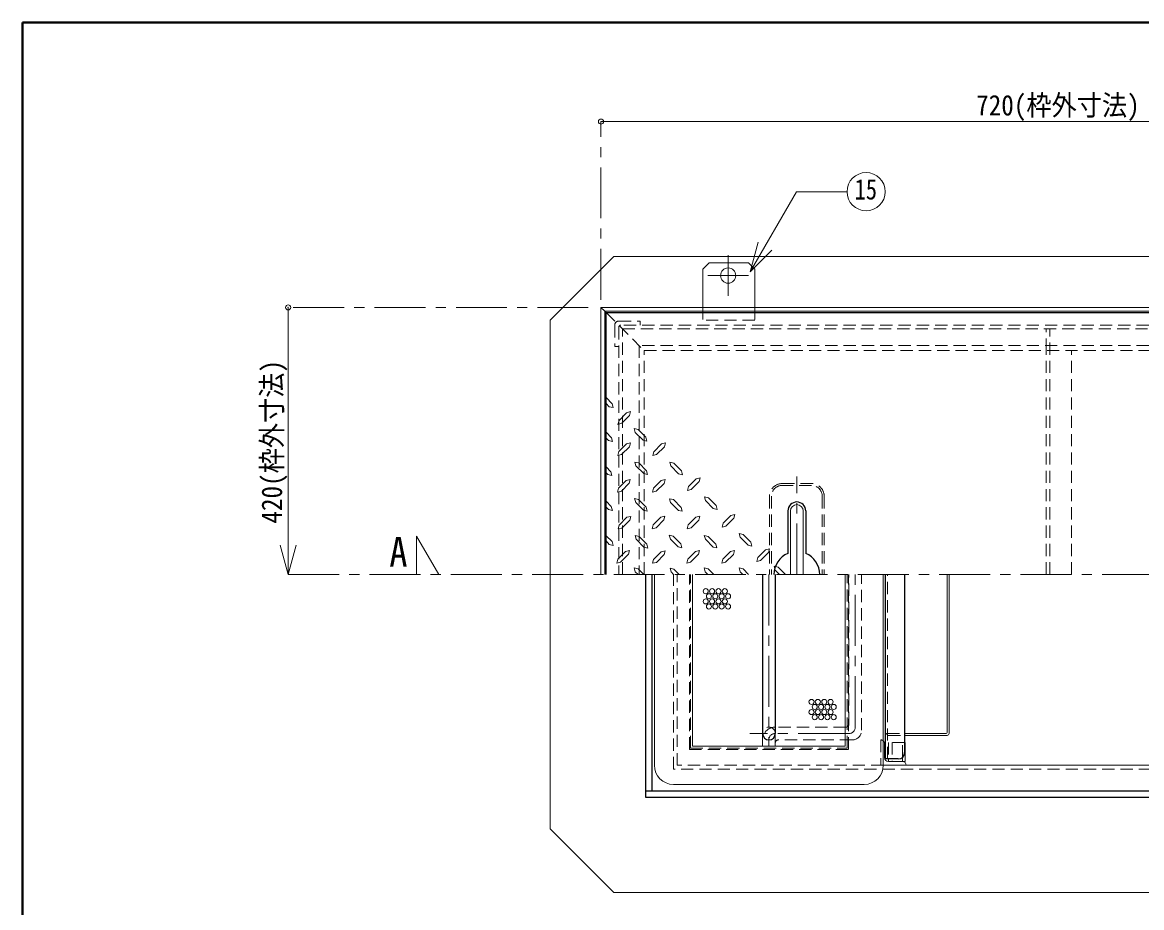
# Model space of a CAD drawing. Units: millimetres at full size, sheet at 1:8; details may follow other scales. Extents: x -1691 to 1549, y -1119 to 1129.
# Drawn here: x -1691 to -811, y 433 to 1129 of the extents above; entities that cross this region are included whole.
import ezdxf
from ezdxf.enums import TextEntityAlignment as Align

# ---------------------------------------------------------------- set-up
doc = ezdxf.new("R2010")
doc.units = ezdxf.units.MM
doc.header["$LTSCALE"] = 8
doc.header["$PDMODE"] = 32
doc.header["$PDSIZE"] = 4
doc.linetypes.add('CHAIN1', pattern=[8, 5, -1, 1, -1])
doc.linetypes.add('DASHED1', pattern=[1.8, 1.2, -0.6])
doc.layers.add('0-0_ﾚｲﾔ1', color=4, linetype='Continuous', lineweight=9)
doc.styles.add('ＭＳ ゴシック', font='')
doc.styles.get('ＭＳ ゴシック').set_extended_font_data('MS Gothic')

msp = doc.modelspace()

# ---------------------------------------------------------------- linework, layer by layer
at = {"layer": '0-0_ﾚｲﾔ1', "color": 1, "lineweight": 40}
for p in [(-1691.137, -1118.909), (1548.863, 1129.091)]:
    msp.add_line(p, (-1691.137, 1129.091), dxfattribs=at)
at = {"layer": '0-0_ﾚｲﾔ1', "linetype": 'CHAIN1'}
for p, q in [((-1236.137, 911.091), (-1236.137, 1051.091)), ((-1136.137, 946.091), (-1136.137, 914.091)), ((-1120.137, 930.091), (-1152.137, 930.091)), ((-1246.137, 905.091), (-1482.137, 905.091)), ((-1082.137, 695.091), (-1082.137, 772.091)), ((-1363.637, 695.091), (-1381.137, 725.091)), ((-1381.137, 695.091), (-1381.137, 725.091)), ((-1482.137, 695.091), (-221.137, 695.091)), ((-1104.137, 695.091), (-1104.137, 560.091)), ((-1036.181, 575.091), (-1036.181, 695.091)), ((-1041.181, 570.091), (-1119.137, 570.091))]:
    msp.add_line(p, q, dxfattribs=at)
at = {"layer": '0-0_ﾚｲﾔ1'}
for p, q in [((-1236.137, 1051.091), (-516.137, 1051.091)), ((-1276.137, 895.091), (-1226.137, 945.091)), ((-526.137, 945.091), (-1226.137, 945.091)), ((-1151.137, 940.091), (-1156.137, 935.091)), ((-1156.137, 935.091), (-1156.137, 905.091)), ((-1151.137, 940.091), (-1120.137, 940.091)), ((-1115.137, 935.091), (-1120.137, 940.091)), ((-1115.137, 935.091), (-1115.137, 905.091)), ((-1482.137, 695.091), (-1482.137, 905.091)), ((-1233.137, 902.091), (-1232.137, 901.091)), ((-1276.137, 695.091), (-1276.137, 895.091)), ((-1227.461, 829.319), (-1232.137, 834.183)), ((-1229.678, 827.005), (-1232.137, 829.464)), ((-1227.461, 829.319), (-1226.593, 826.234)), ((-1229.678, 827.005), (-1226.593, 826.234)), ((-1215.986, 822.28), (-1221.964, 816.205)), ((-1213.671, 820.062), (-1219.746, 813.987)), ((-1215.986, 822.28), (-1212.9, 823.148)), ((-1213.671, 820.062), (-1212.9, 823.148)), ((-1210.007, 809.841), (-1206.921, 808.973)), ((-1209.139, 806.755), (-1210.007, 809.841)), ((-1227.943, 802.609), (-1232.137, 806.971)), ((-1230.161, 800.294), (-1232.137, 802.271)), ((-1227.943, 802.609), (-1227.075, 799.523)), ((-1203.064, 800.68), (-1209.139, 806.755)), ((-1200.846, 802.994), (-1206.921, 808.973)), ((-1200.846, 802.994), (-1199.978, 799.909)), ((-1230.161, 800.294), (-1227.075, 799.523)), ((-1216.082, 797.787), (-1222.157, 791.712)), ((-1216.082, 797.787), (-1212.996, 798.559)), ((-1213.768, 795.569), (-1212.996, 798.559)), ((-1203.064, 800.68), (-1199.978, 799.909)), ((-1188.6, 797.691), (-1194.675, 791.616)), ((-1188.6, 797.691), (-1185.514, 798.462)), ((-1186.286, 795.473), (-1185.514, 798.462)), ((-1209.525, 783.516), (-1206.439, 782.744)), ((-1208.657, 780.527), (-1209.525, 783.516)), ((-1182.043, 783.419), (-1178.957, 782.648)), ((-1181.175, 780.43), (-1182.043, 783.419)), ((-1228.328, 775.898), (-1232.137, 779.707)), ((-1230.643, 773.584), (-1232.137, 775.078)), ((-1228.328, 775.898), (-1227.557, 772.812)), ((-1202.582, 774.355), (-1208.657, 780.527)), ((-1200.364, 776.669), (-1206.439, 782.744)), ((-1200.364, 776.669), (-1199.593, 773.584)), ((-1175.1, 774.259), (-1181.175, 780.43)), ((-1172.882, 776.573), (-1178.957, 782.648)), ((-1172.882, 776.573), (-1172.111, 773.487)), ((-1230.643, 773.584), (-1227.557, 772.812)), ((-1216.275, 769.052), (-1222.35, 762.977)), ((-1216.275, 769.052), (-1213.189, 769.823)), ((-1213.961, 766.834), (-1213.189, 769.823)), ((-1202.582, 774.355), (-1199.593, 773.584)), ((-1188.793, 768.955), (-1194.868, 762.88)), ((-1188.793, 768.955), (-1185.707, 769.727)), ((-1186.478, 766.737), (-1185.707, 769.727)), ((-1175.1, 774.259), (-1172.111, 773.487)), ((-1161.311, 770.402), (-1167.386, 764.327)), ((-1161.311, 770.402), (-1158.225, 771.173)), ((-1158.996, 768.184), (-1158.225, 771.173)), ((-1228.039, 748.512), (-1232.137, 752.611)), ((-1228.039, 748.512), (-1227.171, 745.427)), ((-1209.718, 754.78), (-1206.632, 754.009)), ((-1208.85, 751.791), (-1209.718, 754.78)), ((-1202.775, 745.619), (-1208.85, 751.791)), ((-1200.557, 747.934), (-1206.632, 754.009)), ((-1182.236, 754.684), (-1179.15, 753.912)), ((-1181.368, 751.694), (-1182.236, 754.684)), ((-1175.293, 745.523), (-1181.368, 751.694)), ((-1173.075, 747.837), (-1179.15, 753.912)), ((-1154.753, 756.13), (-1151.668, 755.359)), ((-1153.886, 753.141), (-1154.753, 756.13)), ((-1147.811, 746.969), (-1153.886, 753.141)), ((-1145.593, 749.284), (-1151.668, 755.359)), ((-1145.593, 749.284), (-1144.821, 746.198)), ((-1230.257, 746.198), (-1232.137, 748.078)), ((-1230.257, 746.198), (-1227.171, 745.427)), ((-1215.889, 740.027), (-1221.964, 733.952)), ((-1215.889, 740.027), (-1212.803, 740.798)), ((-1213.575, 737.809), (-1212.803, 740.798)), ((-1202.775, 745.619), (-1199.786, 744.848)), ((-1200.557, 747.934), (-1199.786, 744.848)), ((-1188.986, 740.219), (-1195.061, 734.144)), ((-1188.986, 740.219), (-1185.9, 740.991)), ((-1186.671, 738.002), (-1185.9, 740.991)), ((-1175.293, 745.523), (-1172.303, 744.752)), ((-1173.075, 747.837), (-1172.303, 744.752)), ((-1161.503, 740.123), (-1167.578, 734.048)), ((-1161.503, 740.123), (-1158.418, 740.894)), ((-1159.189, 737.905), (-1158.418, 740.894)), ((-1147.811, 746.969), (-1144.821, 746.198)), ((-1134.021, 741.569), (-1140.096, 735.494)), ((-1134.021, 741.569), (-1130.936, 742.341)), ((-1131.707, 739.352), (-1130.936, 742.341)), ((-1227.461, 720.934), (-1232.137, 725.611)), ((-1209.332, 725.755), (-1206.246, 724.984)), ((-1208.464, 722.766), (-1209.332, 725.755)), ((-1202.389, 716.594), (-1208.464, 722.766)), ((-1200.171, 718.909), (-1206.246, 724.984)), ((-1182.428, 725.948), (-1179.343, 725.177)), ((-1181.561, 722.959), (-1182.428, 725.948)), ((-1175.486, 716.787), (-1181.561, 722.959)), ((-1173.268, 719.102), (-1179.343, 725.177)), ((-1154.946, 725.852), (-1151.861, 725.08)), ((-1154.078, 722.862), (-1154.946, 725.852)), ((-1148.003, 716.691), (-1154.078, 722.862)), ((-1145.786, 719.005), (-1151.861, 725.08)), ((-1127.464, 727.298), (-1124.378, 726.527)), ((-1126.596, 724.309), (-1127.464, 727.298)), ((-1120.521, 718.137), (-1126.596, 724.309)), ((-1118.303, 720.452), (-1124.378, 726.527)), ((-1482.137, 695.091), (-1488.349, 718.273)), ((-1482.137, 695.091), (-1475.926, 718.273)), ((-1229.678, 718.619), (-1232.137, 721.43)), ((-1229.678, 718.619), (-1226.593, 717.848)), ((-1227.461, 720.934), (-1226.593, 717.848)), ((-1216.853, 713.219), (-1222.928, 707.144)), ((-1216.853, 713.219), (-1213.768, 713.991)), ((-1214.539, 711.002), (-1213.768, 713.991)), ((-1202.389, 716.594), (-1199.4, 715.823)), ((-1200.171, 718.909), (-1199.4, 715.823)), ((-1188.696, 713.027), (-1194.771, 706.952)), ((-1188.696, 713.027), (-1185.611, 713.798)), ((-1186.382, 710.809), (-1185.611, 713.798)), ((-1175.486, 716.787), (-1172.496, 716.016)), ((-1173.268, 719.102), (-1172.496, 716.016)), ((-1161.793, 713.219), (-1167.868, 707.144)), ((-1161.793, 713.219), (-1158.707, 713.991)), ((-1159.478, 711.002), (-1158.707, 713.991)), ((-1148.003, 716.691), (-1145.014, 715.919)), ((-1145.786, 719.005), (-1145.014, 715.919)), ((-1134.311, 713.123), (-1140.386, 707.048)), ((-1134.311, 713.123), (-1131.225, 713.894)), ((-1131.996, 710.905), (-1131.225, 713.894)), ((-1120.521, 718.137), (-1117.532, 717.366)), ((-1118.303, 720.452), (-1117.532, 717.366)), ((-1106.828, 714.569), (-1112.903, 708.494)), ((-1106.828, 714.569), (-1103.743, 715.341)), ((-1104.514, 712.352), (-1103.743, 715.341)), ((-1210.007, 700.298), (-1206.921, 699.43)), ((-1209.139, 697.212), (-1210.007, 700.298)), ((-1207.018, 695.091), (-1209.139, 697.212)), ((-1202.582, 695.091), (-1206.921, 699.43)), ((-1181.85, 700.105), (-1178.764, 699.334)), ((-1181.078, 697.116), (-1181.85, 700.105)), ((-1179.053, 695.091), (-1181.078, 697.116)), ((-1174.685, 695.091), (-1178.764, 699.334)), ((-1154.946, 700.298), (-1151.861, 699.43)), ((-1154.175, 697.212), (-1154.946, 700.298)), ((-1152.053, 695.091), (-1154.175, 697.212)), ((-1147.521, 695.091), (-1151.861, 699.43)), ((-1127.464, 700.202), (-1124.378, 699.43)), ((-1126.596, 697.212), (-1127.464, 700.202)), ((-1124.475, 695.091), (-1126.596, 697.212)), ((-1120.039, 695.091), (-1124.378, 699.43)), ((-1091.068, 695.091), (-1096.896, 700.78)), ((-963.887, 695.091), (-963.887, 570.841)), ((-962.387, 695.091), (-962.387, 570.091)), ((-964.637, 570.091), (-997.387, 570.091)), ((-963.887, 568.591), (-997.387, 568.591)), ((-1010.137, 550.091), (-1010.137, 548.091))]:
    msp.add_line(p, q, dxfattribs=at)
at = {"layer": '0-0_ﾚｲﾔ1', "color": 7, "lineweight": 18}
for p, q in [((-1118.722, 933.04), (-1082.357, 996.025)), ((-1042.652, 996.025), (-1082.357, 996.025)), ((-1118.722, 933.04), (-1112.51, 956.222)), ((-1118.722, 933.04), (-1101.751, 950.01)), ((-516.137, 905.091), (-1236.137, 905.091)), ((-1236.137, 905.091), (-1233.137, 902.091)), ((-1236.137, 695.091), (-1236.137, 905.091)), ((-519.137, 902.091), (-1233.137, 902.091)), ((-1233.137, 695.091), (-1233.137, 902.091)), ((-1087.137, 745.091), (-1087.137, 695.091)), ((-1077.137, 745.091), (-1077.137, 695.091)), ((-1276.137, 695.091), (-1276.137, 495.091)), ((-1194.137, 545.091), (-1194.137, 695.091)), ((-1164.137, 560.091), (-1164.137, 695.091)), ((-1044.137, 560.091), (-1044.137, 695.091)), ((-1014.137, 545.091), (-1014.137, 695.091)), ((-1109.137, 570.091), (-1109.137, 560.091)), ((-1099.137, 570.091), (-1099.137, 560.091)), ((-1164.137, 560.091), (-1044.137, 560.091)), ((-1013.137, 551.091), (-1013.137, 562.091)), ((-997.387, 563.091), (-997.016, 563.091)), ((-997.016, 548.091), (-997.016, 563.091)), ((-1010.137, 548.091), (-997.016, 548.091)), ((-999.137, 548.091), (-999.137, 551.291)), ((-576.137, 545.091), (-1014.137, 545.091)), ((-1029.137, 530.091), (-1179.137, 530.091)), ((-1276.137, 495.091), (-1226.137, 445.091)), ((-526.137, 445.091), (-1226.137, 445.091))]:
    msp.add_line(p, q, dxfattribs=at)
at = {"layer": '0-0_ﾚｲﾔ1', "color": 5, "lineweight": 25}
for p, q in [((-1232.137, 901.091), (-520.137, 901.091)), ((-1232.137, 695.091), (-1232.137, 901.091)), ((-1089.137, 745.091), (-1089.137, 711.674)), ((-1075.137, 745.091), (-1075.137, 711.674)), ((-1201.137, 695.091), (-1201.137, 520.091)), ((-1196.137, 695.091), (-1196.137, 525.091)), ((-1109.137, 695.091), (-1109.137, 570.091)), ((-1099.137, 695.091), (-1099.137, 570.091)), ((-1012.387, 550.091), (-1012.387, 695.091)), ((-997.387, 695.091), (-997.387, 555.091)), ((-1002.387, 550.091), (-1012.387, 550.091)), ((-1201.137, 525.091), (-551.137, 525.091)), ((-1201.137, 520.091), (-551.137, 520.091))]:
    msp.add_line(p, q, dxfattribs=at)
at = {"layer": '0-0_ﾚｲﾔ1', "linetype": 'DASHED1'}
for p, q in [((-1232.137, 901.091), (-1221.669, 890.622)), ((-1156.137, 905.091), (-1156.137, 895.091)), ((-1115.137, 905.091), (-1115.137, 895.091)), ((-1225.337, 891.091), (-1225.337, 874.291)), ((-1222.137, 894.291), (-1205.337, 894.291)), ((-1205.337, 894.291), (-1205.337, 891.091)), ((-1115.137, 895.091), (-1156.137, 895.091)), ((-1219.137, 888.091), (-533.137, 888.091)), ((-1219.137, 695.091), (-1219.137, 888.091)), ((-886.137, 871.091), (-886.137, 888.091)), ((-883.137, 695.091), (-883.137, 888.091)), ((-1225.337, 874.291), (-1222.137, 874.291)), ((-546.137, 875.091), (-1206.137, 875.091)), ((-1206.137, 875.091), (-1206.137, 695.091)), ((-1179.137, 542.091), (-1179.137, 695.091)), ((-1176.137, 545.091), (-1176.137, 695.091)), ((-1166.637, 557.591), (-1166.637, 695.091)), ((-1165.637, 558.591), (-1165.637, 695.091)), ((-1042.637, 558.591), (-1042.637, 695.091)), ((-1041.637, 557.591), (-1041.637, 695.091)), ((-1041.181, 577.591), (-1041.181, 695.091)), ((-1031.181, 572.591), (-1031.181, 695.091)), ((-1043.681, 575.091), (-1099.137, 575.091)), ((-1038.681, 565.091), (-1096.637, 565.091)), ((-1016.137, 565.091), (-1016.137, 545.091)), ((-1010.887, 570.091), (-997.387, 570.091)), ((-1010.137, 568.591), (-997.387, 568.591)), ((-1166.637, 557.591), (-1041.637, 557.591)), ((-1165.637, 558.591), (-1042.637, 558.591)), ((-997.387, 563.091), (-1010.137, 563.091)), ((-1010.137, 563.091), (-1010.137, 550.091)), ((-1007.137, 563.091), (-1007.137, 548.091)), ((-999.137, 551.291), (-999.137, 563.091)), ((-573.137, 542.091), (-1179.137, 542.091)), ((-1014.137, 545.091), (-1176.137, 545.091))]:
    msp.add_line(p, q, dxfattribs=at)
at = {"layer": '0-0_ﾚｲﾔ1', "color": 7, "linetype": 'DASHED1', "lineweight": 18}
for p, q in [((-1222.137, 889.491), (-1222.137, 695.091)), ((-1221.669, 890.622), (-1202.137, 871.091)), ((-531.737, 891.091), (-1220.537, 891.091)), ((-1202.137, 871.091), (-550.137, 871.091)), ((-1202.137, 695.091), (-1202.137, 871.091)), ((-886.137, 695.091), (-886.137, 871.091)), ((-866.137, 695.091), (-866.137, 871.091)), ((-1093.637, 766.591), (-1070.637, 766.591)), ((-1070.637, 765.091), (-1093.637, 765.091)), ((-1103.637, 756.591), (-1103.637, 695.091)), ((-1102.137, 756.591), (-1102.137, 695.091)), ((-1062.137, 756.591), (-1062.137, 695.091)), ((-1060.637, 756.591), (-1060.637, 695.091)), ((-1010.887, 550.091), (-1010.887, 695.091))]:
    msp.add_line(p, q, dxfattribs=at)
at = {"layer": '0-0_ﾚｲﾔ1'}
for points in [[(-1219.746, 813.987), (-1222.832, 813.119), (-1221.964, 816.205)], [(-1213.768, 795.569), (-1219.939, 789.398), (-1222.928, 788.627), (-1222.157, 791.712)], [(-1186.286, 795.473), (-1192.457, 789.302), (-1195.446, 788.53), (-1194.675, 791.616)], [(-1213.961, 766.834), (-1220.132, 760.662), (-1223.121, 759.891), (-1222.35, 762.977)], [(-1186.478, 766.737), (-1192.65, 760.566), (-1195.639, 759.794), (-1194.868, 762.88)], [(-1158.996, 768.184), (-1165.168, 762.012), (-1168.157, 761.241), (-1167.386, 764.327)], [(-1131.707, 739.352), (-1137.878, 733.18), (-1140.868, 732.409), (-1140.096, 735.494)], [(-1213.575, 737.809), (-1219.746, 731.637), (-1222.736, 730.866), (-1221.964, 733.952)], [(-1186.671, 738.002), (-1192.843, 731.83), (-1195.832, 731.059), (-1195.061, 734.144)], [(-1159.189, 737.905), (-1165.361, 731.734), (-1168.35, 730.962), (-1167.578, 734.048)], [(-1214.539, 711.002), (-1220.711, 704.83), (-1223.7, 704.059), (-1222.928, 707.144)], [(-1186.382, 710.809), (-1192.553, 704.637), (-1195.543, 703.866), (-1194.771, 706.952)], [(-1159.478, 711.002), (-1165.65, 704.83), (-1168.639, 704.059), (-1167.868, 707.144)], [(-1131.996, 710.905), (-1138.168, 704.734), (-1141.157, 703.962), (-1140.386, 707.048)], [(-1104.514, 712.352), (-1110.686, 706.18), (-1113.675, 705.409), (-1112.903, 708.494)], [(-1095.643, 695.091), (-1099.114, 698.562), (-1099.982, 701.648), (-1096.896, 700.78)]]:
    msp.add_lwpolyline(points, dxfattribs=at)
at = {"layer": '0-0_ﾚｲﾔ1', "color": 7, "lineweight": 18}
msp.add_circle((-1027.652, 996.025), 15, dxfattribs=at)
at = {"layer": '0-0_ﾚｲﾔ1'}
for centre, radius in [((-1136.137, 930.091), 6), ((-1153.753, 681.954), 2), ((-1151.253, 677.954), 2), ((-1148.753, 681.954), 2), ((-1146.253, 677.954), 2), ((-1143.753, 681.954), 2), ((-1141.253, 677.954), 2), ((-1138.753, 681.954), 2), ((-1136.253, 677.954), 2), ((-1153.753, 673.954), 2), ((-1151.253, 669.954), 2), ((-1148.753, 673.954), 2), ((-1146.253, 669.954), 2), ((-1143.753, 673.954), 2), ((-1141.253, 669.954), 2), ((-1138.753, 673.954), 2), ((-1136.253, 669.954), 2), ((-1070.606, 594.946), 2), ((-1068.106, 590.946), 2), ((-1065.606, 594.946), 2), ((-1063.106, 590.946), 2), ((-1060.606, 594.946), 2), ((-1058.106, 590.946), 2), ((-1055.606, 594.946), 2), ((-1053.106, 590.946), 2), ((-1070.606, 586.946), 2), ((-1068.106, 582.946), 2), ((-1065.606, 586.946), 2), ((-1063.106, 582.946), 2), ((-1060.606, 586.946), 2), ((-1058.106, 582.946), 2), ((-1055.606, 586.946), 2), ((-1053.106, 582.946), 2)]:
    msp.add_circle(centre, radius, dxfattribs=at)
at = {"layer": '0-0_ﾚｲﾔ1', "linetype": 'DASHED1'}
for centre, radius, start, end in [((-1222.137, 891.091), 3.2, 90, 180), ((-1099.137, 565.091), 10, 90, 180), ((-1043.681, 577.591), 2.5, 270, 0), ((-1038.681, 572.591), 7.5, 270, 0), ((-1096.637, 562.591), 2.5, 90, 180), ((-1016.137, 562.091), 3, 48.18968, 90), ((-1010.887, 568.591), 1.5, 90, 180), ((-1010.137, 567.841), 0.75, 90, 180)]:
    msp.add_arc(centre, radius, start, end, dxfattribs=at)
at = {"layer": '0-0_ﾚｲﾔ1', "color": 7, "linetype": 'DASHED1', "lineweight": 18}
for centre, radius, start, end in [((-1220.537, 889.491), 1.6, 90, 180), ((-1093.637, 756.591), 10, 90, 180), ((-1070.637, 756.591), 10, 0, 90), ((-1093.637, 756.591), 8.5, 90, 180), ((-1070.637, 756.591), 8.5, 0, 90), ((-1104.137, 570.091), 5, 0, 180)]:
    msp.add_arc(centre, radius, start, end, dxfattribs=at)
at = {"layer": '0-0_ﾚｲﾔ1', "color": 5, "lineweight": 25}
for centre, radius, start, end in [((-1082.137, 745.091), 7, 0, 180), ((-1082.137, 695.091), 18, 112.88538, 180), ((-1082.137, 695.091), 18, 0, 67.11462), ((-1104.137, 570.091), 5, 180, 0), ((-1002.387, 555.091), 5, 270, 0)]:
    msp.add_arc(centre, radius, start, end, dxfattribs=at)
at = {"layer": '0-0_ﾚｲﾔ1', "color": 7, "lineweight": 18}
for centre, radius, start, end in [((-1082.137, 745.091), 5, 0, 180), ((-1016.137, 562.091), 3, 0, 48.18968), ((-1010.137, 551.091), 3, 180, 270), ((-999.137, 545.091), 3, 0, 90), ((-1179.137, 545.091), 15, 180, 270), ((-1029.137, 545.091), 15, 270, 0)]:
    msp.add_arc(centre, radius, start, end, dxfattribs=at)
at = {"layer": '0-0_ﾚｲﾔ1', "linetype": 'CHAIN1'}
for centre, start, end in [((-1041.181, 575.091), 270, 0), ((-1099.137, 565.091), 90, 180)]:
    msp.add_arc(centre, 5, start, end, dxfattribs=at)
at = {"layer": '0-0_ﾚｲﾔ1'}
for centre, radius in [((-964.637, 570.841), 0.75), ((-963.887, 570.091), 1.5)]:
    msp.add_arc(centre, radius, 270, 0, dxfattribs=at)
at = {"layer": '0-0_ﾚｲﾔ1', "color": 1}
for p in [(-1236.137, 1051.091), (-1482.137, 905.091)]:
    msp.add_point(p, dxfattribs=at)

# ---------------------------------------------------------------- texts
at = {"layer": '0-0_ﾚｲﾔ1', "color": 7, "style": 'ＭＳ ゴシック'}
for s, height, width, p in [('720(枠外寸法)', 16.13, 0.9, (-941.137, 1051.091)), ('15', 16.13, 0.8, (-1036.652, 985.025)), ('A', 23.46, 0.9, (-1402.637, 694.091))]:
    msp.add_text(s, height=height, dxfattribs=dict(at, width=width)).set_placement(p, align=Align.BOTTOM_LEFT)
at = {"layer": '0-0_ﾚｲﾔ1', "color": 7, "style": 'ＭＳ ゴシック', "width": 0.9}
msp.add_text('420(枠外寸法)', height=16.13, rotation=90, dxfattribs=at).set_placement((-1482.137, 735.091), align=Align.BOTTOM_LEFT)

doc.saveas('drawing.dxf')
